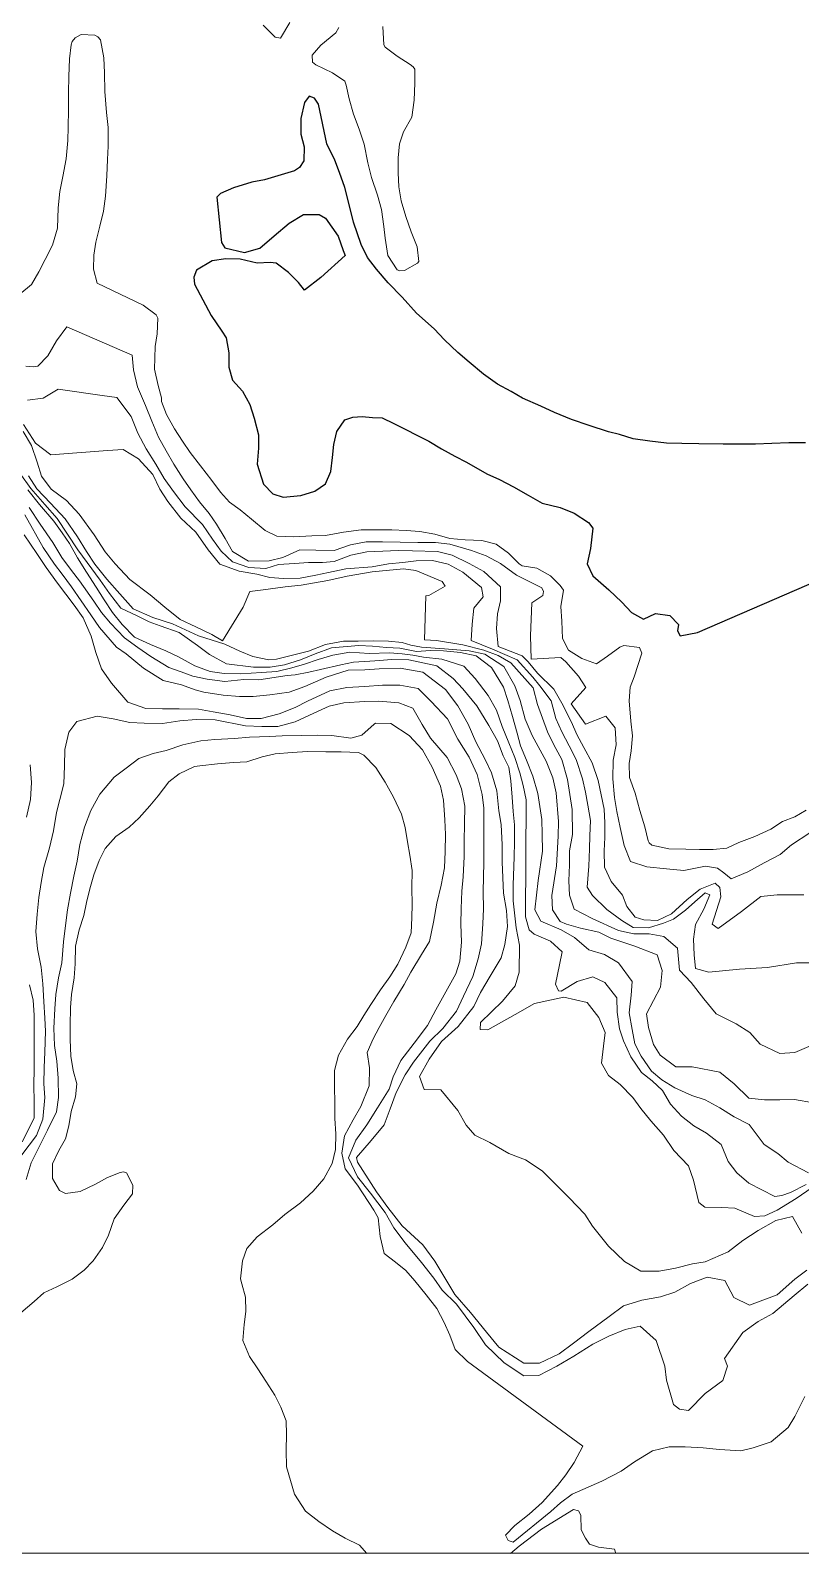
# Model space of a CAD drawing. Header units: millimetres. Extents: x 1101 to 4203, y 1053 to 1744.
# Drawn here: x 2532 to 2652.1, y 1123.4 to 1361 of the extents above; entities that cross this region are included whole.
import ezdxf

# ---------------------------------------------------------------- set-up
doc = ezdxf.new("R2010")
doc.units = ezdxf.units.MM
doc.layers.add('01_Fina', color=7, linetype='Continuous')

msp = doc.modelspace()

# ---------------------------------------------------------------- linework, layer by layer
at = {"layer": '01_Fina', "color": 252, "lineweight": 9, "true_color": 0x939598}
msp.add_lwpolyline([(2210.23, 1123.47), (2949.32, 1123.47), (2948.88, 1741.26), (2209.79, 1741.26), (2210.23, 1123.4)], dxfattribs=at)
at = {"layer": '01_Fina', "color": 252, "linetype": 'Continuous', "lineweight": 9, "true_color": 0x939598}
for points, elevation in [([(2572.47, 1362.24), (2571, 1359.77), (2570.17, 1359.95), (2568.32, 1361.79)], 5), ([(2586.98, 1361.58), (2587.14, 1358.73), (2587.32, 1358.4), (2589.22, 1356.98), (2591.24, 1355.69), (2591.71, 1355.33), (2591.97, 1354.93), (2591.99, 1352.77), (2591.86, 1350.12), (2591.49, 1347.47), (2590.21, 1345.19), (2589.59, 1343.28), (2589.35, 1341.13), (2589.37, 1338.76), (2589.48, 1336.58), (2589.83, 1334.39), (2590.54, 1331.99), (2591.38, 1329.59), (2592.32, 1327.26), (2592.58, 1324.95), (2592.38, 1324.7), (2590.38, 1323.54), (2589.62, 1323.48), (2589.2, 1323.65), (2587.76, 1325.87), (2587.34, 1328.6), (2587.12, 1330.43), (2586.76, 1333.07), (2586.17, 1335.32), (2585.19, 1338.05), (2584.63, 1340.36), (2584.07, 1343.26), (2583.3, 1345.61), (2582.38, 1347.94), (2581.72, 1350.3), (2581.25, 1352.46), (2581.07, 1353.08), (2579.14, 1354.38), (2576.53, 1355.6), (2576.02, 1356.06), (2575.94, 1357.12), (2577.28, 1358.67), (2579.63, 1360.63), (2580.09, 1361.45)], 5), ([(2530.36, 1319.83), (2532.18, 1321.37), (2533.32, 1323.32), (2534.29, 1325.25), (2535.45, 1327.49), (2536.22, 1330.15), (2536.31, 1333.3), (2536.6, 1335.86), (2537.06, 1338.22), (2537.57, 1340.94), (2537.84, 1343.8), (2537.89, 1345.89), (2537.93, 1348.61), (2537.94, 1351.33), (2537.99, 1353.82), (2538.1, 1356.54), (2538.36, 1358.72), (2538.51, 1359.28), (2538.99, 1359.85), (2539.92, 1360.36), (2542.03, 1360.26), (2542.5, 1359.99), (2542.92, 1359.54), (2543.46, 1356.73), (2543.57, 1354.39), (2543.62, 1351.47), (2543.84, 1348.18), (2544.1, 1345.83), (2544.11, 1342.96), (2544.03, 1340.86), (2543.93, 1338.32), (2543.72, 1335.15), (2543.41, 1332.81), (2542.81, 1330.47), (2542.21, 1327.97), (2541.9, 1325.94), (2541.85, 1323.73), (2542.41, 1321.55), (2549.59, 1318.14), (2551.59, 1316.62), (2551.89, 1316.1), (2551.79, 1313.66), (2551.48, 1311.67), (2551.36, 1308.17), (2551.92, 1305.63), (2552.44, 1303.68), (2552.46, 1303.13), (2553.21, 1301.06), (2554.49, 1298.87), (2555.72, 1296.93), (2556.93, 1295.16), (2558.53, 1293.08), (2560.28, 1290.79), (2561.63, 1288.97), (2563.06, 1287.41), (2564.72, 1286.23), (2566.48, 1284.76), (2568.61, 1283), (2570.43, 1282.11), (2573.05, 1282), (2575.9, 1282.13), (2578.01, 1282.2), (2580.83, 1282.71), (2583.61, 1283.07), (2586.29, 1283.11), (2588.37, 1283.08), (2590.64, 1283.01), (2592.77, 1282.81), (2595.09, 1282.43), (2597.45, 1281.76), (2599.82, 1281.54), (2602.44, 1281.43), (2604.66, 1280.88), (2606.56, 1279.44), (2608.27, 1277.78), (2608.69, 1277.45), (2611.01, 1277.11), (2613.15, 1275.94), (2614.65, 1274.43), (2615.16, 1273.69), (2614.77, 1271.11), (2614.89, 1268.85), (2614.99, 1266.14), (2615.94, 1264.3), (2618.03, 1263.02), (2620.29, 1262.21), (2622.04, 1263.39), (2623.97, 1264.79), (2624.57, 1265.04), (2627.03, 1264.73), (2627.36, 1263.87), (2626.21, 1260.17), (2625.57, 1258.57), (2625.4, 1256.41), (2625.65, 1253.25), (2625.91, 1250.94), (2625.73, 1248.64), (2625.42, 1246.63), (2625.47, 1244.45), (2626.34, 1242.02), (2627.08, 1239.29), (2627.86, 1236.77), (2628.37, 1234.56), (2628.51, 1234.29), (2628.93, 1233.91), (2631.58, 1233.35), (2634.25, 1233.27), (2636.38, 1233.25), (2638.52, 1233.22), (2640.63, 1233.45), (2642.51, 1234.3), (2645.01, 1235.27), (2647.49, 1236.42), (2649.35, 1237.58), (2651.26, 1238.34), (2653.04, 1239.36)], 5), ([(2653.62, 1235.82), (2650.72, 1233.96), (2648.98, 1232.47), (2646.45, 1231.17), (2643.94, 1229.74), (2641.32, 1228.66), (2640.18, 1229.59), (2639.18, 1230.32), (2637.32, 1230.63), (2633.95, 1229.94), (2631.23, 1230.23), (2628.18, 1230.53), (2625.63, 1231.37), (2624.62, 1233.87), (2624.02, 1236.65), (2623.5, 1239.14), (2623.1, 1241.33), (2622.86, 1244.27), (2622.9, 1247.16), (2623.38, 1249.57), (2623.24, 1252.2), (2621.78, 1254.01), (2618.6, 1252.76), (2616.34, 1255.95), (2618.67, 1258.51), (2617.52, 1260.28), (2615.51, 1262.48), (2614.74, 1263.17), (2610.1, 1262.94), (2610, 1266.56), (2610.22, 1271.71), (2611.92, 1272.84), (2612.05, 1273.45), (2611.79, 1274.06), (2607.84, 1276.01), (2605.36, 1277.84), (2603.09, 1279.06), (2600.8, 1279.88), (2597.41, 1280.88), (2595.19, 1281.1), (2592.42, 1281.14), (2589.67, 1281.17), (2586.9, 1281.21), (2584.37, 1281.22), (2581.94, 1280.77), (2579.38, 1279.86), (2576.51, 1279.92), (2574.05, 1279.97), (2571.38, 1278.75), (2569.26, 1278.23), (2566.02, 1278.21), (2563.53, 1279.73), (2562.37, 1281.76), (2561.05, 1284), (2559.86, 1285.65), (2558.39, 1287.47), (2557.02, 1289.34), (2555.85, 1291.03), (2554.39, 1293.33), (2553.19, 1295.4), (2551.96, 1297.57), (2550.92, 1300.05), (2549.94, 1302.48), (2548.7, 1305.41), (2548.09, 1308.07), (2547.88, 1310.35), (2537.66, 1314.74), (2536.04, 1312.58), (2534.71, 1310.23), (2533.17, 1308.61), (2532.41, 1308.51), (2531.28, 1308.64)], 6), ([(2531.56, 1303.34), (2533.99, 1303.65), (2536.35, 1305.05), (2543.21, 1304.05), (2545.5, 1303.72), (2547.71, 1300.78), (2548.77, 1298.18), (2550.06, 1295.75), (2551.55, 1293.31), (2552.85, 1291.12), (2554.31, 1289.09), (2556.15, 1286.69), (2558.82, 1283.94), (2560.38, 1281.64), (2561.75, 1279.78), (2563.53, 1278.1), (2566.08, 1277.23), (2568.7, 1277.06), (2570.72, 1277.69), (2573.19, 1277.83), (2575.37, 1277.97), (2577.55, 1278.01), (2579.39, 1278.13), (2581.97, 1279.16), (2584.46, 1279.67), (2586.98, 1279.76), (2589.39, 1279.85), (2591.6, 1279.82), (2595.48, 1279.73), (2597.77, 1279.13), (2600.45, 1277.83), (2602.71, 1276.6), (2605.32, 1274.22), (2605.35, 1272.04), (2604.88, 1269.99), (2604.73, 1267.69), (2604.99, 1264.87), (2608.71, 1263.46), (2609.63, 1262.51), (2611.13, 1260.71), (2613.63, 1258.22), (2614.91, 1256.07), (2616.39, 1253.11), (2617.26, 1251.14), (2618.32, 1249.13), (2619.62, 1246.77), (2620.56, 1244.01), (2621.03, 1241.76), (2621.52, 1239.52), (2621.63, 1237.39), (2621.6, 1235.12), (2621.53, 1233.01), (2621.57, 1230.45), (2622.61, 1228.23), (2624.38, 1226.08), (2625.02, 1224.32), (2626.35, 1222.67), (2627.72, 1222.27), (2629.85, 1222.17), (2632.02, 1223.21), (2634.44, 1225.45), (2636.47, 1227.04), (2638.83, 1227.98), (2639.57, 1227.3), (2639.7, 1225.86), (2638.35, 1221.56), (2639.28, 1220.89), (2642.94, 1223.57), (2645.96, 1225.87), (2648.49, 1226.15), (2652.66, 1226.14)], 7), ([(2530.89, 1298.43), (2532.14, 1296.24), (2533.05, 1293.65), (2533.74, 1291.48), (2535.25, 1289.43), (2537.64, 1287.69), (2539.6, 1285.51), (2541.96, 1282.33), (2543.68, 1279.65), (2545.22, 1277.79), (2547.48, 1275.34), (2550.67, 1272.95), (2552.97, 1271.05), (2555.34, 1269.08), (2557.78, 1267.96), (2560.3, 1266.77), (2561.96, 1265.75), (2565.17, 1271.04), (2566.24, 1273.49), (2568.3, 1273.75), (2571.72, 1274.21), (2574.24, 1274.44), (2578.42, 1275.18), (2581.41, 1275.85), (2585.3, 1276.56), (2590.2, 1277), (2592.15, 1276.76), (2596.21, 1275.05), (2596.69, 1274.28), (2594.14, 1272.87), (2593.66, 1272.78), (2593.5, 1265.95), (2595.35, 1265.82), (2599.46, 1265.15), (2602.76, 1264.33), (2604.97, 1263.51), (2606.97, 1262.33), (2610.42, 1258.47), (2611.12, 1255.86), (2612.65, 1251.6), (2613.66, 1249.57), (2614.89, 1247.24), (2615.78, 1244.17), (2616.5, 1239.45), (2616.56, 1235.54), (2616.1, 1233.01), (2616.08, 1230.83), (2616, 1228.32), (2616.09, 1226.09), (2616.82, 1223.93), (2619.64, 1222.45), (2623.74, 1220.59), (2626.12, 1220.09), (2628.54, 1220.06), (2630.83, 1219.67), (2632.97, 1217.82), (2633.28, 1214.41), (2635.1, 1212.47), (2637.06, 1209.91), (2638.99, 1207.58), (2642.1, 1206.05), (2644.26, 1204.67), (2645.85, 1202.88), (2648.93, 1201.39), (2651.23, 1201.55), (2653.81, 1202.65)], 9), ([(2530.92, 1299.52), (2532.78, 1296.63), (2535.18, 1294.78), (2544.04, 1295.47), (2546.46, 1295.63), (2548.84, 1294.18), (2551.08, 1291.71), (2552.21, 1289.45), (2553.42, 1287.53), (2555.47, 1284.91), (2557.81, 1282.72), (2559.72, 1279.97), (2561.56, 1277.74), (2564.55, 1276.66), (2567.32, 1276.18), (2569.37, 1275.63), (2571.48, 1275.48), (2574.08, 1275.54), (2576.51, 1276.03), (2578.5, 1276.43), (2581.19, 1277.02), (2585.31, 1277.32), (2587.88, 1277.78), (2590.1, 1278.02), (2592.17, 1278.27), (2594.75, 1278.31), (2597.16, 1277.71), (2599.44, 1276.47), (2602.38, 1274.11), (2602.61, 1272.62), (2601.17, 1270.89), (2600.94, 1268.38), (2600.75, 1265.82), (2604.1, 1264.5), (2607.91, 1262.82), (2610.39, 1260.13), (2611.45, 1258.75), (2613.26, 1256.4), (2613.95, 1253.64), (2614.9, 1251.57), (2616.06, 1249.42), (2617.16, 1247.25), (2618.12, 1244.26), (2618.57, 1242.17), (2618.94, 1240.15), (2619.36, 1237.75), (2619.29, 1235.38), (2619.21, 1233.35), (2619.13, 1230.6), (2618.88, 1227.35), (2619.68, 1226.03), (2621.95, 1223.87), (2624.27, 1222.17), (2626.02, 1221.04), (2628.44, 1221.01), (2630.79, 1221.71), (2632.32, 1222.35), (2634.21, 1223.77), (2635.66, 1225.04), (2637.26, 1226.46), (2637.98, 1226.17), (2637.05, 1223.9), (2635.74, 1221.55), (2635.47, 1219.23), (2635.56, 1216.79), (2635.77, 1214.68), (2637.82, 1214.09), (2642.64, 1214.57), (2646.97, 1214.8), (2651.53, 1215.57), (2653.78, 1215.54)], 8), ([(2530.35, 1291.91), (2532.05, 1289.54), (2534.25, 1287.02), (2536.16, 1284.84), (2537.76, 1282.43), (2539.37, 1279.95), (2540.84, 1278.01), (2542.86, 1275.23), (2544.33, 1273.18), (2546.12, 1270.88), (2548.64, 1269.67), (2550.52, 1268.72), (2552.24, 1268.13), (2555.19, 1267.09), (2558.06, 1265.04), (2559.93, 1263.65), (2562.61, 1262.19), (2566.8, 1261.66), (2569.38, 1261.65), (2571.64, 1262.03), (2574.13, 1262.8), (2576.4, 1263.74), (2578.99, 1264.7), (2583.21, 1265.03), (2585.37, 1264.93), (2587.57, 1264.76), (2589.65, 1264.64), (2592.22, 1264.13), (2594.42, 1264.29), (2596.43, 1264.19), (2599.08, 1263.94), (2601.52, 1263.41), (2603.94, 1261.64), (2605.8, 1258.53), (2606.48, 1256.49), (2607.21, 1253.97), (2607.96, 1251.38), (2608.43, 1249.38), (2609.37, 1247.14), (2610.4, 1244.64), (2611.15, 1241.95), (2611.79, 1237.92), (2611.83, 1235.6), (2611.89, 1232.99), (2611.19, 1228.41), (2610.68, 1223.82), (2611.61, 1222.03), (2614.79, 1220.68), (2616.9, 1219.5), (2619.1, 1217.57), (2621.56, 1216.85), (2623.75, 1215.57), (2625.89, 1212.65), (2625.74, 1210.52), (2625.4, 1207.73), (2625.89, 1205.15), (2626.28, 1202.89), (2627.3, 1200.98), (2628.91, 1198.64), (2630.5, 1197.32), (2632.52, 1196.04), (2635.21, 1194.84), (2637.26, 1194.17), (2639.56, 1192.91), (2641.8, 1191.53), (2644.15, 1190.32), (2646.45, 1187.19), (2648.62, 1185.81), (2650.23, 1184.46), (2653.41, 1182.79)], 11), ([(2531.68, 1291.49), (2533.02, 1289.5), (2535.15, 1287.25), (2537.42, 1284.83), (2539.35, 1282.01), (2540.76, 1279.69), (2542.06, 1277.75), (2543.93, 1275.39), (2545.96, 1273.09), (2548.02, 1270.79), (2551.1, 1269.4), (2554.17, 1268.43), (2558.24, 1266.56), (2562.32, 1265.27), (2564.68, 1264.15), (2566.68, 1263.32), (2569.18, 1262.82), (2570.38, 1262.89), (2575.39, 1264.18), (2578.05, 1265.21), (2580.85, 1265.7), (2583.12, 1265.72), (2585.57, 1265.76), (2587.84, 1265.7), (2589.97, 1265.53), (2591.34, 1265.12), (2593.02, 1264.79), (2596.58, 1264.55), (2600.45, 1264.21), (2602.89, 1263.68), (2605.84, 1261.75), (2607.55, 1258.75), (2608.42, 1256.46), (2609.19, 1253.54), (2610.27, 1251.01), (2612.45, 1247.01), (2613.48, 1244.39), (2614.02, 1242.06), (2614.36, 1237.6), (2614.34, 1235.33), (2614.09, 1230.69), (2613.34, 1226.03), (2613.43, 1223.81), (2614.66, 1222.01), (2615.64, 1221.56), (2617.79, 1220.96), (2620.66, 1220.35), (2622.56, 1219.4), (2626.29, 1218.17), (2629.8, 1216.8), (2630.58, 1214.35), (2630.31, 1211.75), (2628.1, 1207.6), (2628.45, 1205.44), (2629.2, 1202.83), (2630.26, 1201.16), (2632.68, 1199.35), (2635.26, 1199.32), (2639.54, 1198.5), (2641.81, 1196.65), (2644.06, 1194.44), (2646.52, 1194.2), (2648.94, 1194.19), (2651.19, 1194.23), (2654.19, 1193.72)], 10), ([(2531.58, 1289.31), (2533.42, 1287.06), (2535.66, 1284.45), (2536.94, 1282.61), (2538.1, 1280.96), (2539.33, 1278.74), (2540.77, 1276.49), (2542.26, 1274.15), (2543.51, 1272.19), (2544.79, 1270.19), (2546.32, 1268.3), (2548.24, 1266.35), (2550.72, 1265.21), (2553.14, 1264.21), (2555.1, 1263.26), (2557.66, 1261.85), (2560.02, 1260.99), (2562.22, 1260.68), (2564.82, 1260.65), (2568.07, 1260.82), (2570.43, 1260.99), (2572.78, 1261.57), (2574.76, 1262.15), (2576.88, 1262.88), (2579.16, 1263.53), (2581.82, 1263.99), (2584.84, 1263.8), (2588.02, 1263.91), (2589.98, 1263.73), (2591.64, 1263.56), (2593.3, 1263.24), (2596.17, 1262.9), (2599.61, 1261.81), (2601.38, 1259.89), (2603.39, 1257.24), (2604.71, 1254.97), (2605.58, 1252.4), (2606.61, 1249.88), (2607.58, 1247.57), (2608.33, 1245.17), (2608.87, 1243.22), (2609.34, 1240.96), (2609.22, 1222.72), (2609.79, 1220.68), (2610.58, 1220), (2613.11, 1218.93), (2614.96, 1217.25), (2614.53, 1215.26), (2613.9, 1212.22), (2614.38, 1211.17), (2614.78, 1211.14), (2617.31, 1212.62), (2619.74, 1213.35), (2621.6, 1212.47), (2623.46, 1210.1), (2623.55, 1207.83), (2623.9, 1205.27), (2624.54, 1203.36), (2625.67, 1200.86), (2627.34, 1198.42), (2628.98, 1197.15), (2630.62, 1195.61), (2631.87, 1193.51), (2633.58, 1191.64), (2635.52, 1190.1), (2637.45, 1188.99), (2639.75, 1187.23), (2640.83, 1184.56), (2642.18, 1182.79), (2644.1, 1181.2), (2648.11, 1179.12), (2649.24, 1179.26), (2650.6, 1179.7), (2653.04, 1180.97)], 12), ([(2531.1, 1285.45), (2533.96, 1280.31), (2535.74, 1277.72), (2536.93, 1276.19), (2538.42, 1274.2), (2541.42, 1269.83), (2542.75, 1267.85), (2545.44, 1264.79), (2546.91, 1263.74), (2549.62, 1261.53), (2552.7, 1259.59), (2555.58, 1258.89), (2557.69, 1258.13), (2559.05, 1257.77), (2562.07, 1257.28), (2564.64, 1257.09), (2566.75, 1257.07), (2569.33, 1257.34), (2572.36, 1257.75), (2574.79, 1258.63), (2578.14, 1260.1), (2581.55, 1261.19), (2584.16, 1261.25), (2586.41, 1261.39), (2589.7, 1261.49), (2593.2, 1260.9), (2596.77, 1258.18), (2598.7, 1255.62), (2600.28, 1252.8), (2601.47, 1250.04), (2602.95, 1247.25), (2603.94, 1245.17), (2604.78, 1242.39), (2605.1, 1239.24), (2605.45, 1237.1), (2605.62, 1233.97), (2605.61, 1231.23), (2605.81, 1226.39), (2606.28, 1223.73), (2606.43, 1221.22), (2606.02, 1218.41), (2605.42, 1216.35), (2603.73, 1213.46), (2602.23, 1210.92), (2601.18, 1208.75), (2598.72, 1205.64), (2596.11, 1203.25), (2594.18, 1200.51), (2592.7, 1197.83), (2593.41, 1195.78), (2596.04, 1195.75), (2598.67, 1192.49), (2599.97, 1190.2), (2601.35, 1188.69), (2603.66, 1187.5), (2606.64, 1185.8), (2609.23, 1184.82), (2611.86, 1183.08), (2614.53, 1180.4), (2616.03, 1178.91), (2618.48, 1176.32), (2619.71, 1174.48), (2622.18, 1171.37), (2624.69, 1168.94), (2627.23, 1167.47), (2630.09, 1167.45), (2632.63, 1167.92), (2635.27, 1168.57), (2637.29, 1168.9), (2640.84, 1170.49), (2643.16, 1172.21), (2645.55, 1173.79), (2648.29, 1175.37), (2650.88, 1175.97), (2652.36, 1173.37)], 14), ([(2531.8, 1286.58), (2533.54, 1283.95), (2535.5, 1281.11), (2536.89, 1278.79), (2538.43, 1276.76), (2539.64, 1275.16), (2541.87, 1271.95), (2543.08, 1270.21), (2544.48, 1268.53), (2546.65, 1266.26), (2548.74, 1264.71), (2550.76, 1263.31), (2553.61, 1261.62), (2555.52, 1260.95), (2557.33, 1260.25), (2559.59, 1259.77), (2562.31, 1259.43), (2565.28, 1259.72), (2567.65, 1259.69), (2572.04, 1260.39), (2573.3, 1260.46), (2575.42, 1260.89), (2577.24, 1261.32), (2580.43, 1262.04), (2582.4, 1262.47), (2584.97, 1262.59), (2586.49, 1262.72), (2588.3, 1262.85), (2591.03, 1262.81), (2595.39, 1261.89), (2597.93, 1259.91), (2599.47, 1258.31), (2601.64, 1255.65), (2603.54, 1252.55), (2604.88, 1250.18), (2605.77, 1247.86), (2606.61, 1246.06), (2606.94, 1243.95), (2607.16, 1241.39), (2607.32, 1239.14), (2607.54, 1237.07), (2607.5, 1234.42), (2607.45, 1232.05), (2607.3, 1227.72), (2607.31, 1225.23), (2607.76, 1220.99), (2608.29, 1218.31), (2608.24, 1214.11), (2607.64, 1211.94), (2605.67, 1209.57), (2602.24, 1206.26), (2602.15, 1205.14), (2603.37, 1205.1), (2607.61, 1207.51), (2610.66, 1209.18), (2615.22, 1210.19), (2618.84, 1209.38), (2620.68, 1207.04), (2621.66, 1204.7), (2621.38, 1202.55), (2621.11, 1199.9), (2622.19, 1197.97), (2623.98, 1196.57), (2625.99, 1194.56), (2627.24, 1192.83), (2628.78, 1190.9), (2630.77, 1188.64), (2632.37, 1186.28), (2634.64, 1183.86), (2635.46, 1181.64), (2636.3, 1178.14), (2637.23, 1177.41), (2639.84, 1177.39), (2641.9, 1177.3), (2644.97, 1175.98), (2646.55, 1176.1), (2648.48, 1176.98), (2651.44, 1178.81), (2653.95, 1180.48)], 13), ([(2653.11, 1167.59), (2651.27, 1166.18), (2648.48, 1163.76), (2644.19, 1162.15), (2641.72, 1163.35), (2640.31, 1166), (2637.59, 1166.5), (2635, 1165.52), (2632.52, 1164.2), (2630.3, 1163.47), (2627.38, 1162.92), (2624.55, 1162.05), (2622.3, 1160.38), (2619.12, 1158.05), (2616.71, 1156.23), (2614.48, 1154.55), (2611.41, 1153.08), (2608.98, 1153.11), (2605.07, 1155.6), (2603.13, 1157.95), (2600.64, 1161.01), (2598.21, 1163.83), (2596.96, 1165.91), (2595.1, 1168.99), (2593.22, 1171.55), (2589.99, 1174.53), (2587.76, 1177.37), (2585.98, 1179.82), (2583.01, 1184.47), (2582.88, 1185.16), (2585.16, 1187.85), (2587.2, 1190.29), (2588.11, 1192.79), (2589.04, 1195.31), (2590.48, 1198.09), (2591.74, 1200.07), (2594.31, 1203.35), (2596.33, 1205.29), (2598.47, 1208.03), (2599.57, 1210.36), (2601, 1213.4), (2601.87, 1216.19), (2602.35, 1218.52), (2602.6, 1221.62), (2602.68, 1223.97), (2602.64, 1226.64), (2602.69, 1228.97), (2602.72, 1231.19), (2602.74, 1234.29), (2602.73, 1237.35), (2602.74, 1239.67), (2602.5, 1241.81), (2601.67, 1244.92), (2600.45, 1247.61), (2598.68, 1250.45), (2597.04, 1253.63), (2594.52, 1256.29), (2592.48, 1258.35), (2589.62, 1258.84), (2586.92, 1258.85), (2584.17, 1258.67), (2581.35, 1258.49), (2578.72, 1257.96), (2575.21, 1256.37), (2573.3, 1255.37), (2570.8, 1254.41), (2568, 1253.67), (2565.72, 1253.64), (2563.18, 1254.23), (2560.52, 1254.72), (2558.21, 1255.12), (2555.2, 1255.16), (2552.58, 1255.17), (2549.99, 1255.2), (2547.19, 1256.23), (2544.64, 1259.18), (2543.09, 1261.4), (2542.2, 1263.97), (2541.47, 1266.49), (2540.2, 1269.35), (2538.83, 1271.35), (2536.22, 1274.75), (2534.45, 1277.24), (2532.99, 1279.41), (2531.04, 1282.3)], 15), ([(2653.28, 1165.43), (2651.13, 1163.63), (2647.8, 1160.83), (2645.51, 1159.58), (2643.12, 1157.88), (2640.3, 1153.83), (2640.74, 1152.62), (2640.01, 1150.39), (2637.29, 1148.39), (2634.67, 1145.72), (2633.24, 1145.9), (2632.34, 1146.67), (2631.23, 1150.43), (2630.99, 1152.64), (2629.6, 1156.63), (2627.12, 1158.85), (2624.79, 1158.33), (2622.22, 1157.3), (2619.74, 1156.05), (2616.78, 1154.19), (2614.13, 1152.62), (2611.34, 1151.18), (2608.97, 1151.12), (2605.89, 1153.15), (2603.01, 1155.96), (2601.2, 1158.66), (2598.45, 1162.32), (2596.25, 1164.5), (2594.95, 1166.34), (2593.02, 1168.78), (2590.45, 1171.85), (2588.7, 1174.21), (2587.34, 1176.62), (2585.03, 1179.61), (2583.03, 1182.15), (2581.62, 1185.15), (2582.79, 1187.86), (2584.5, 1190.26), (2586.15, 1192.94), (2587.99, 1195.83), (2588.6, 1197.78), (2589.77, 1200.33), (2591.87, 1203.02), (2593.94, 1205.77), (2595.27, 1208.22), (2596.54, 1210.57), (2598.36, 1213.81), (2599, 1215.82), (2599.27, 1218.78), (2599.16, 1221.6), (2599.2, 1224.01), (2599.32, 1226.71), (2599.5, 1228.98), (2599.66, 1232.11), (2599.69, 1234.5), (2599.74, 1237.22), (2599.76, 1239.97), (2599.25, 1242.7), (2598.44, 1244.89), (2596.99, 1247.59), (2594.4, 1250.58), (2593.12, 1252.75), (2591.64, 1255.26), (2589.49, 1256.09), (2586.37, 1256.34), (2584.19, 1256.3), (2580.89, 1256.11), (2578.61, 1255.59), (2576.23, 1254.51), (2573.32, 1253.15), (2570.59, 1252.43), (2568.08, 1252.43), (2565.57, 1252.51), (2560.84, 1253.43), (2557.86, 1253.49), (2555.3, 1253.28), (2552.62, 1252.87), (2549.75, 1252.93), (2547.53, 1253.05), (2544.93, 1253.63), (2542.4, 1254.04), (2539.22, 1253.21), (2537.98, 1251.54), (2537.36, 1248.8), (2537.33, 1246.29), (2537.2, 1243.45), (2536.6, 1241.04), (2536.05, 1239.01), (2535.61, 1236.15), (2534.98, 1233.48), (2534.07, 1230.41), (2533.66, 1228.07), (2533.3, 1225.76), (2533.03, 1223.13), (2532.82, 1220.43), (2533.12, 1217.75), (2533.65, 1214.86), (2533.93, 1212.29), (2534.08, 1209.5), (2534.26, 1206.91), (2534.33, 1204.87), (2534.22, 1201.61), (2534.12, 1199.22), (2534.11, 1196.68), (2534.22, 1194.53), (2533.94, 1191.14), (2532.96, 1188.6), (2530.63, 1185.59)], 16), ([(2531.34, 1181.77), (2532.1, 1184.37), (2533.44, 1187.07), (2534.68, 1189.47), (2536.04, 1192.32), (2536.38, 1194.55), (2536.35, 1197.58), (2536.12, 1200.23), (2535.77, 1202.63), (2535.64, 1205.33), (2535.8, 1208.36), (2535.94, 1210.59), (2536.4, 1213.21), (2536.88, 1215.57), (2537.16, 1218.84), (2537.4, 1220.97), (2537.8, 1223.83), (2538.23, 1226.43), (2538.79, 1229.05), (2539.27, 1231.41), (2539.73, 1233.99), (2540.45, 1236.7), (2541.4, 1239.32), (2542.84, 1241.88), (2545.07, 1244.51), (2546.92, 1245.93), (2548.9, 1247.4), (2551.14, 1248.22), (2553.16, 1248.69), (2555.8, 1249.56), (2558.6, 1250.19), (2560.76, 1250.37), (2563.84, 1250.55), (2566.16, 1250.75), (2569.27, 1250.83), (2571.28, 1250.95), (2574.32, 1251.03), (2576.78, 1251.07), (2579.03, 1250.99), (2581.96, 1250.6), (2583.7, 1251.07), (2585.64, 1252.78), (2585.83, 1252.94), (2588.22, 1252.86), (2591.11, 1251.03), (2593.14, 1248.75), (2594.67, 1246.05), (2595.98, 1243.1), (2596.45, 1240.91), (2596.65, 1237.83), (2596.74, 1235.56), (2596.7, 1232.9), (2596.6, 1230.37), (2596.07, 1227.68), (2595.42, 1224.87), (2594.88, 1221.87), (2594.25, 1218.89), (2592.99, 1216.87), (2591.35, 1214.09), (2590.28, 1212.16), (2588.68, 1209.53), (2587.42, 1207.32), (2586.43, 1205.46), (2585.48, 1203.7), (2584.51, 1201.58), (2584.9, 1199.16), (2584.84, 1196.36), (2583.57, 1193.16), (2582.34, 1191.07), (2581, 1188.55), (2580.56, 1185.88), (2581.12, 1183.43), (2583.01, 1180.85), (2585.56, 1176.95), (2586.26, 1175.76), (2586.58, 1172.84), (2587.18, 1170.23), (2588.94, 1168.88), (2590.54, 1167.58), (2591.98, 1165.95), (2593.76, 1163.77), (2595.39, 1161.65), (2596.57, 1159.43), (2597.42, 1157.47), (2598.24, 1155.21), (2600.21, 1153.34), (2618.16, 1140.15), (2616.82, 1137.59), (2615.52, 1135.66), (2614.24, 1134.02), (2611.84, 1131.37), (2609.83, 1129.53), (2607.58, 1127.76), (2606.14, 1126.26), (2606.51, 1125.45), (2607.31, 1125.17), (2613.2, 1129.96), (2614.71, 1131.29), (2616.52, 1132.64), (2621.12, 1134.67), (2624.18, 1136.26), (2626.23, 1137.7), (2629.07, 1139.4), (2631.64, 1140.07), (2634.15, 1140.04), (2636.96, 1139.91), (2639.51, 1139.62), (2642.84, 1139.42), (2644.76, 1139.91), (2647.54, 1140.82), (2650.2, 1143.06), (2651.23, 1144.77), (2652.82, 1147.9)], 17), ([(2584.47, 1123.4), (2583.36, 1124.73), (2581.12, 1125.78), (2579.1, 1126.96), (2577.01, 1128.41), (2574.92, 1130.02), (2573.2, 1132.65), (2572.59, 1134.81), (2571.93, 1136.91), (2571.87, 1139.54), (2571.95, 1141.98), (2571.88, 1144.09), (2571.08, 1146.23), (2570.15, 1148.09), (2568.74, 1150.31), (2567.46, 1152.22), (2566.18, 1154.15), (2565.12, 1156.61), (2565.34, 1159.14), (2565.58, 1161.17), (2565.56, 1163.38), (2565, 1165.45), (2564.77, 1166.28), (2565.07, 1169.07), (2565.78, 1170.98), (2567.37, 1172.81), (2569.81, 1174.67), (2571.7, 1176.3), (2574.12, 1178.12), (2576.13, 1179.92), (2577.76, 1181.86), (2579.05, 1184.24), (2579.58, 1186.41), (2579.65, 1188.87), (2579.47, 1191.25), (2579.5, 1193.59), (2579.46, 1196.31), (2579.45, 1198.73), (2580.05, 1201.14), (2581.45, 1203.66), (2582.95, 1205.6), (2584.01, 1207.34), (2585.12, 1209.03), (2586.6, 1211.31), (2588.07, 1213.35), (2589.3, 1215.33), (2590.57, 1218.01), (2591.38, 1220.25), (2591.5, 1222.62), (2591.53, 1224.66), (2591.49, 1227.26), (2591.53, 1229.94), (2591.2, 1232.36), (2590.85, 1234.4), (2590.45, 1236.65), (2589.91, 1238.75), (2588.66, 1241.39), (2587.32, 1243.71), (2585.9, 1246), (2583.99, 1247.92), (2583.16, 1248.35), (2580.46, 1248.44), (2578.07, 1248.47), (2575.21, 1248.51), (2572.84, 1248.35), (2570.2, 1248.17), (2568.16, 1247.69), (2565.74, 1246.92), (2563.67, 1246.78), (2561.16, 1246.58), (2558.43, 1246.28), (2557.58, 1246.17), (2555.22, 1245.04), (2553.59, 1243.76), (2551.95, 1241.6), (2550.65, 1240.05), (2548.97, 1238.16), (2547.41, 1236.71), (2545.31, 1235.27), (2543.65, 1233.37), (2542.73, 1231.51), (2541.89, 1229.29), (2541.25, 1227.08), (2540.72, 1224.97), (2540.32, 1222.94), (2539.6, 1220.68), (2539.05, 1218.17), (2538.97, 1215.4), (2538.84, 1213.2), (2538.43, 1210.6), (2538.26, 1208.57), (2538.18, 1205.77), (2538.18, 1203.57), (2538.28, 1201.01), (2538.66, 1198.73), (2539.25, 1196.66), (2539.03, 1194.65), (2538.36, 1192.34), (2537.98, 1190.12), (2537.46, 1188.11), (2536.41, 1186.25), (2535.44, 1184.21), (2535.44, 1181.93), (2536.52, 1180.02), (2537.46, 1179.56), (2539.77, 1179.86), (2542.15, 1181.02), (2544.04, 1182.06), (2545.99, 1182.84), (2546.51, 1182.93), (2546.96, 1182.8), (2547.98, 1180.85), (2547.93, 1179.5), (2546.58, 1177.74), (2545.04, 1175.63), (2544.18, 1173.06), (2543.26, 1171.13), (2541.78, 1169.08), (2540.37, 1167.59), (2538.5, 1166.19), (2536.12, 1164.99), (2534.09, 1164.09), (2532.58, 1162.73), (2530.5, 1160.94)], 18), ([(2531.98, 1246.45), (2532.15, 1243.7), (2532, 1241), (2531.37, 1238.29)], 15), ([(2531.84, 1212.11), (2532.43, 1209.71), (2532.59, 1207.38), (2532.58, 1204.73), (2532.59, 1201.77), (2532.6, 1199.02), (2532.54, 1196.49), (2532.56, 1193.84), (2532.57, 1191.3), (2530.7, 1187.65)], 15), ([(2623.33, 1123.4), (2623.1, 1124.1), (2620.61, 1124.39), (2619.2, 1124.89), (2618.6, 1125.81), (2617.9, 1127.11), (2617.88, 1129.4), (2617.51, 1130.05), (2616.74, 1130.28), (2611.74, 1127.18), (2608.27, 1124.53), (2606.9, 1123.4)], 18)]:
    msp.add_lwpolyline(points, dxfattribs=dict(at, elevation=elevation))
at = {"layer": '01_Fina', "color": 252, "true_color": 0x939598}
msp.add_polyline3d([(2652.9, 1296.66, 9), (2650.32, 1296.67, 9), (2647.69, 1296.56, 9), (2645.11, 1296.45, 9), (2642.93, 1296.43, 9), (2640.06, 1296.47, 9), (2636.3, 1296.51, 9), (2633.6, 1296.55, 9), (2631.23, 1296.6, 9), (2628.65, 1296.92, 9), (2626.05, 1297.27, 9), (2623.9, 1297.96, 9), (2622.17, 1298.38, 9), (2619.17, 1299.34, 9), (2616.41, 1300.3, 9), (2613.77, 1301.38, 9), (2611.64, 1302.4, 9), (2608.77, 1303.64, 9), (2607, 1304.66, 9), (2604.86, 1305.8, 9), (2602.66, 1307.39, 9), (2600.43, 1309.25, 9), (2598.67, 1310.76, 9), (2596.59, 1312.73, 9), (2595, 1314.43, 9), (2592.24, 1316.91, 9), (2589.97, 1319.37, 9), (2587.8, 1321.63, 9), (2586, 1323.76, 9), (2584.56, 1325.55, 9), (2583.59, 1327.61, 9), (2582.4, 1331.08, 9), (2581.66, 1334.05, 9), (2581.05, 1336.5, 9), (2580.2, 1338.81, 9), (2579.47, 1340.76, 9), (2578.24, 1343.31, 9), (2576.96, 1349.51, 9), (2576.32, 1350.42, 9), (2575.5, 1350.73, 9), (2574.75, 1349.77, 9), (2574.18, 1347.27, 9), (2574.19, 1344.8, 5), (2574.71, 1342.81, 5), (2574.66, 1340.65, 5), (2573.97, 1339.63, 5), (2573.22, 1339.07, 5), (2568.51, 1337.68, 5), (2566.54, 1337.3, 5), (2563.68, 1336.46, 5), (2561.64, 1335.54, 5), (2561.08, 1335, 5), (2561.82, 1327.93, 5), (2562.33, 1327.1, 5), (2565.4, 1326.37, 5), (2567.8, 1327.05, 5), (2570.03, 1328.96, 5), (2572.38, 1330.92, 5), (2574.6, 1332.29, 5), (2577.06, 1332.26, 5), (2578.05, 1331.73, 5), (2580, 1328.91, 5), (2580.8, 1326.65, 5), (2581.12, 1325.87, 5), (2577.29, 1322.45, 5), (2574.76, 1320.47, 5), (2573.8, 1321.67, 5), (2572.24, 1323.23, 5), (2570.32, 1324.67, 5), (2569.41, 1324.78, 5), (2567.37, 1324.71, 5), (2564.7, 1325.31, 5), (2562.48, 1325.37, 5), (2560.36, 1325.04, 5), (2557.93, 1323.6, 5), (2557.47, 1322.51, 5), (2557.59, 1321.43, 5), (2560.18, 1316.53, 5), (2561.86, 1314.1, 5), (2562.53, 1313.05, 5), (2562.93, 1310.72, 5), (2562.97, 1308.47, 5), (2563.51, 1306.43, 5), (2565.08, 1304.7, 5), (2566.21, 1302.62, 5), (2566.92, 1300.51, 5), (2567.57, 1297.89, 5), (2567.57, 1295.83, 5), (2567.35, 1293.32, 5), (2568.35, 1290.21, 5), (2569.82, 1288.71, 5), (2571.44, 1288.2, 5), (2574.18, 1288.45, 5), (2576.37, 1289.11, 5), (2578.02, 1290.25, 5), (2578.85, 1292.21, 5), (2579.11, 1294.36, 5), (2579.35, 1296.42, 5), (2579.8, 1298.42, 5), (2581.03, 1300.23, 5), (2582.32, 1300.66, 5), (2583.76, 1300.78, 5), (2585.34, 1300.62, 5), (2586.88, 1300.54, 5), (2588.68, 1299.7, 5), (2594.14, 1296.94, 5), (2596.14, 1295.73, 5), (2598.2, 1294.59, 5), (2600.02, 1293.64, 5), (2603.22, 1291.8, 5), (2605.17, 1290.92, 5), (2607.38, 1289.8, 5), (2609.64, 1288.49, 5), (2611.83, 1287.26, 5), (2614.66, 1286.56, 5), (2616.83, 1285.68, 5), (2619.06, 1284.25, 5), (2619.74, 1283.37, 5), (2619.36, 1280.2, 5), (2618.86, 1277.77, 5), (2619.76, 1275.93, 5), (2622.24, 1273.74, 5), (2624.28, 1271.8, 5), (2625.77, 1270.19, 5), (2627.65, 1269.15, 5), (2629.54, 1270.05, 5), (2631.75, 1269.71, 5), (2633.09, 1268.32, 5), (2632.96, 1267.35, 5), (2633.35, 1266.56, 5), (2636.08, 1267.07, 5), (2661.65, 1278.14, 5)], dxfattribs=at)

doc.saveas('drawing.dxf')
